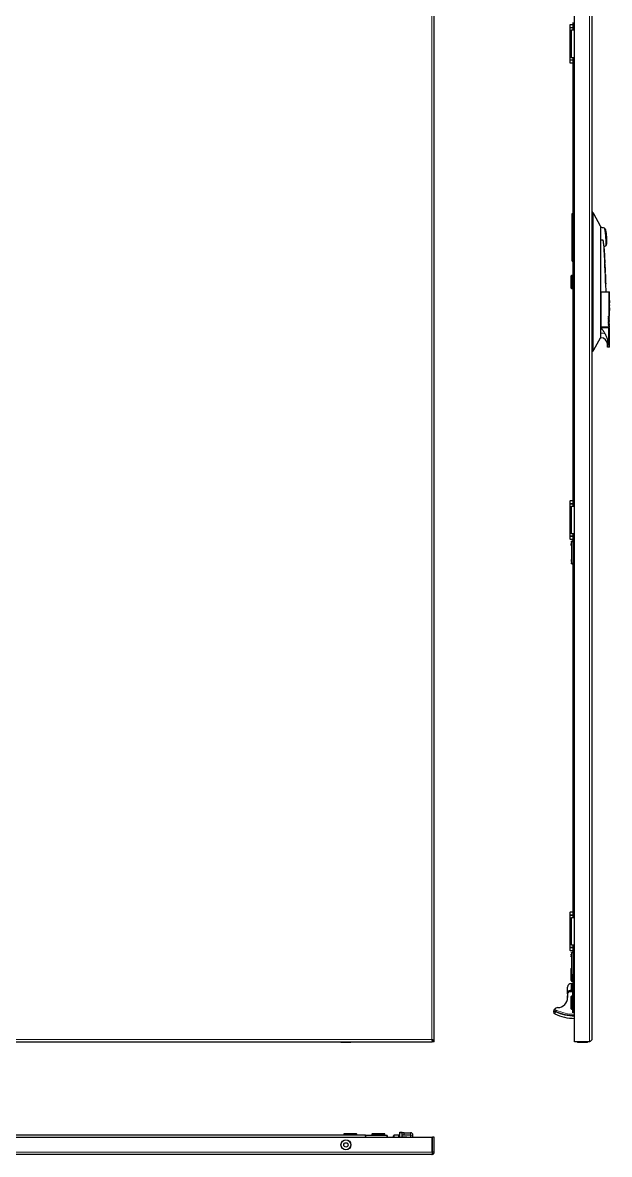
# Model space of a CAD drawing. Header units: millimetres. Extents: x -847 to 1903, y -1011 to 1043.
# Drawn here: x -141 to 537, y -991 to 316 of the extents above; entities that cross this region are included whole.
import ezdxf

# ---------------------------------------------------------------- set-up
doc = ezdxf.new("R2010")
doc.units = ezdxf.units.MM

msp = doc.modelspace()

# ---------------------------------------------------------------- linework, layer by layer
at = {"color": 8, "linetype": 'Continuous', "lineweight": 18}
for p, q in [((332.43, -858.33), (332.43, 891.47)), ((514.67, -860.93), (514.67, 894.07)), ((495.22, 310.27), (495.22, 310.57)), ((495.22, 307.57), (495.22, 310.27)), ((496.77, 275.57), (496.77, 307.57)), ((495.22, 272.87), (495.22, 275.57)), ((495.22, 272.57), (495.22, 272.87)), ((494.37, 93.57), (495.27, 93.57)), ((495.27, 93.57), (495.27, 95.57)), ((495.27, 42.57), (495.27, 93.57)), ((495.27, 93.57), (495.67, 93.57)), ((497.27, 93.77), (495.67, 93.77)), ((518.27, 91.57), (517.27, 91.57)), ((494.37, 42.57), (495.27, 42.57)), ((495.27, 40.57), (495.27, 42.57)), ((495.27, 42.57), (495.67, 42.57)), ((495.67, 42.37), (497.27, 42.37)), ((532.46, 32.55), (532.45, 32.55)), ((532.5, 31.58), (532.49, 31.58)), ((527.48, 5.07), (527.48, -35.43)), ((536.83, -22.93), (537.48, -22.93)), ((527.48, -42.46), (527.27, -42.46)), ((527.48, -47.93), (527.48, -42.46)), ((518.27, -58.43), (517.27, -58.43)), ((535.48, -55.93), (536.83, -55.93)), ((495.22, -239.73), (495.22, -239.43)), ((495.22, -242.43), (495.22, -239.73)), ((496.77, -274.43), (496.77, -242.43)), ((495.22, -277.13), (495.22, -274.43)), ((495.22, -277.43), (495.22, -277.13)), ((495.67, -283.43), (497.27, -283.43)), ((495.67, -308.43), (495.67, -283.43)), ((497.27, -308.43), (495.67, -308.43)), ((495.22, -714.73), (495.22, -714.43)), ((495.22, -717.43), (495.22, -714.73)), ((496.77, -749.43), (496.77, -717.43)), ((495.22, -752.13), (495.22, -749.43)), ((495.22, -752.43), (495.22, -752.13)), ((495.67, -758.43), (497.27, -758.43)), ((495.67, -783.43), (495.67, -758.43)), ((497.27, -783.43), (495.67, -783.43)), ((493.3, -801.28), (493.3, -793.78)), ((494.26, -793.78), (494.26, -801.28)), ((489.27, -797.78), (489.27, -797.78)), ((495.27, -803.28), (490.15, -803.28)), ((493.27, -801.78), (493.27, -801.28)), ((493.27, -801.28), (493.3, -801.28)), ((493.3, -801.78), (493.3, -801.28)), ((493.3, -801.28), (494.26, -801.28)), ((494.26, -801.28), (495.27, -801.28)), ((495.27, -801.23), (495.57, -801.23)), ((495.57, -800.93), (495.57, -801.23)), ((495.57, -801.23), (495.57, -825.63)), ((497.27, -801.23), (495.57, -801.23)), ((495.07, -819.83), (495.27, -819.83)), ((473.94, -823.67), (476.14, -824.58)), ((495.27, -825.63), (495.57, -825.63)), ((495.57, -825.63), (495.57, -825.93)), ((495.57, -825.63), (497.27, -825.63)), ((-656.37, -858.33), (332.43, -858.33)), ((227.28, -861.68), (238.78, -861.68)), ((500.52, -861.68), (512.02, -861.68)), ((297.98, -966.04), (295.48, -966.04)), ((307.48, -968.54), (307.48, -966.04)), ((255.83, -969.39), (255.53, -969.39)), ((255.83, -969.39), (255.83, -969.09)), ((280.23, -969.39), (255.83, -969.39)), ((255.83, -969.39), (255.83, -971.09)), ((264.66, -968.89), (264.66, -969.09)), ((280.23, -969.09), (280.23, -969.39)), ((280.23, -971.09), (280.23, -969.39)), ((280.53, -969.39), (280.23, -969.39)), ((288.58, -969.04), (288.58, -971.09)), ((294.23, -971.04), (294.23, -971.09)), ((307.98, -969.04), (310.48, -969.04)), ((332.73, -988.49), (-656.67, -988.49))]:
    msp.add_line(p, q, dxfattribs=at)
at = {"color": 7, "linetype": 'Continuous', "lineweight": 25}
for p, q in [((335.03, -860.93), (335.03, 894.07)), ((497.27, -860.93), (497.27, 894.07)), ((517.27, 891.47), (517.27, 94.07)), ((495.27, 316.07), (495.27, 307.57)), ((491.72, 313.07), (491.72, 311.07)), ((495.27, 313.57), (492.22, 313.57)), ((492.22, 310.57), (495.27, 310.57)), ((492.22, 310.57), (492.22, 310.27)), ((492.22, 272.87), (492.22, 310.27)), ((492.22, 310.27), (495.22, 310.27)), ((493.77, 307.57), (496.77, 307.57)), ((493.77, 275.57), (493.77, 307.57)), ((494.72, 310.57), (494.72, 310.27)), ((495.22, 310.27), (495.27, 310.27)), ((497.27, 307.57), (496.77, 307.57)), ((496.77, 275.57), (493.77, 275.57)), ((495.27, 275.57), (495.27, 95.57)), ((496.77, 275.57), (497.27, 275.57)), ((491.72, 272.07), (491.72, 270.07)), ((495.22, 272.87), (492.22, 272.87)), ((492.22, 272.87), (492.22, 272.57)), ((495.27, 272.57), (492.22, 272.57)), ((492.22, 269.57), (495.27, 269.57)), ((494.72, 272.87), (494.72, 272.57)), ((495.27, 272.87), (495.22, 272.87)), ((494.37, 95.57), (495.27, 95.57)), ((494.37, 93.57), (494.37, 95.57)), ((494.37, 42.57), (494.37, 93.57)), ((495.67, 95.17), (495.67, 93.57)), ((495.67, 94.77), (497.27, 94.77)), ((495.67, 93.57), (495.67, 42.57)), ((518.27, 97.07), (517.27, 97.07)), ((517.27, 94.07), (517.27, 91.57)), ((517.27, 91.57), (517.27, -58.43)), ((518.27, 91.57), (518.27, -58.43)), ((527.27, 81.07), (519.35, 95.16)), ((527.27, 81.07), (527.27, 75.6)), ((527.27, 75.6), (527.27, 68.07)), ((527.27, 68.07), (527.27, -34.93)), ((531.79, 48.4), (531.39, 57.59)), ((531.51, 54.37), (531.46, 54.75)), ((531.52, 54.37), (531.47, 54.75)), ((531.47, 54.75), (531.59, 51.59)), ((531.52, 54.08), (531.51, 54.37)), ((531.52, 54.37), (531.51, 54.37)), ((531.53, 54.08), (531.52, 54.37)), ((531.53, 54.08), (531.52, 54.08)), ((534.21, 60.01), (534.22, 60.2)), ((494.37, 40.57), (494.37, 42.57)), ((494.37, 40.57), (495.27, 40.57)), ((495.27, 40.57), (495.27, -242.43)), ((495.67, 42.57), (495.67, 40.97)), ((497.27, 41.37), (495.67, 41.37)), ((531.88, 46.31), (531.78, 48.4)), ((531.79, 48.39), (531.78, 48.39)), ((532.06, 42.4), (531.83, 46.2)), ((532.04, 42.8), (531.9, 45.9)), ((531.9, 44.5), (532.14, 40.51)), ((532.03, 42.8), (532.06, 42.4)), ((532.1, 41.14), (532.05, 42.4)), ((532.06, 42.4), (532.05, 42.4)), ((532.08, 40.51), (532.07, 40.51)), ((532.14, 40.51), (532.08, 40.51)), ((532.23, 38.29), (532.13, 40.51)), ((532.17, 38.29), (532.17, 38.3)), ((532.17, 38.29), (532.17, 38.29)), ((532.29, 37.03), (532.24, 38.29)), ((532.28, 37.02), (532.28, 37.03)), ((532.39, 34.57), (532.3, 36.71)), ((532.4, 34.57), (532.39, 34.57)), ((532.6, 30.02), (532.4, 34.6)), ((532.45, 32.55), (532.49, 31.58)), ((532.46, 32.55), (532.5, 31.58)), ((532.57, 30.02), (532.56, 30.02)), ((532.69, 27.65), (532.59, 30.02)), ((532.64, 27.65), (532.64, 27.65)), ((532.81, 25.19), (532.7, 27.66)), ((493.77, 24.07), (493.27, 23.57)), ((493.27, 16.57), (493.27, 23.57)), ((493.27, 9.57), (493.27, 16.57)), ((495.27, 24.07), (493.77, 24.07)), ((493.77, 24.07), (493.77, 16.57)), ((493.77, 16.57), (493.77, 9.07)), ((532.76, 25.95), (532.77, 25.95)), ((532.77, 25.95), (532.78, 25.95)), ((532.8, 25.42), (532.79, 25.57)), ((532.82, 25.02), (532.8, 25.3)), ((532.84, 23.72), (532.82, 23.72)), ((532.85, 23.72), (532.83, 23.72)), ((532.89, 23.25), (532.84, 24.5)), ((532.87, 22.93), (532.84, 23.72)), ((532.88, 22.93), (532.85, 23.72)), ((532.86, 22.93), (532.85, 22.93)), ((532.86, 22.93), (532.88, 22.93)), ((532.87, 23.75), (532.92, 22.65)), ((532.91, 22.94), (532.89, 23.25)), ((532.95, 22.04), (532.91, 22.84)), ((533, 20.81), (532.95, 22.04)), ((533.04, 20), (533.02, 20.28)), ((533.05, 19.75), (533.04, 19.89)), ((533.18, 16.69), (533.06, 19.36)), ((533.06, 19.28), (533.06, 19.28)), ((533.07, 19.28), (533.07, 19.28)), ((533.18, 15.22), (533.12, 16.67)), ((533.14, 16.68), (533.13, 16.68)), ((533.26, 14.57), (533.17, 16.69)), ((533.69, 5.07), (533.27, 14.57)), ((493.27, 9.57), (493.77, 9.07)), ((493.77, 9.07), (495.27, 9.07)), ((527.27, 5.07), (527.48, 5.07)), ((527.48, 5.07), (527.72, 5.07)), ((527.72, 5.07), (527.72, -35.43)), ((527.72, 5.07), (536.83, 5.07)), ((536.83, 5.07), (536.83, -22.93)), ((536.83, 5.07), (537.48, 5.07)), ((537.23, 0.07), (537.48, 0.07)), ((537.23, 0.07), (537.23, -9.69)), ((537.47, -1.88), (537.47, 0.07)), ((537.48, 0.07), (537.48, 5.07)), ((537.41, -9.69), (537.23, -9.69)), ((537.35, -1.88), (537.35, -7.74)), ((537.36, -1.88), (537.35, -1.88)), ((537.36, -7.74), (537.35, -7.74)), ((537.36, -1.88), (537.36, -7.74)), ((537.36, -1.88), (537.48, -1.88)), ((537.41, -7.74), (537.36, -7.74)), ((537.48, -2.86), (537.41, -2.86)), ((537.41, -2.86), (537.41, -7.74)), ((537.41, -9.69), (537.41, -12.62)), ((537.48, -12.62), (537.41, -12.62)), ((537.46, -4.81), (537.46, -7.74)), ((537.47, -4.81), (537.46, -4.81)), ((537.47, -7.74), (537.46, -7.74)), ((537.46, -9.69), (537.46, -10.67)), ((537.47, -9.69), (537.46, -9.69)), ((537.47, -10.67), (537.46, -10.67)), ((537.47, -4.81), (537.47, -2.86)), ((537.47, -4.81), (537.47, -7.74)), ((537.47, -4.81), (537.48, -4.81)), ((537.47, -9.69), (537.47, -7.74)), ((537.48, -7.74), (537.47, -7.74)), ((537.47, -9.69), (537.47, -10.67)), ((537.47, -9.69), (537.48, -9.69)), ((537.47, -12.62), (537.47, -10.67)), ((537.48, -10.67), (537.47, -10.67)), ((537.48, -2.86), (537.48, -1.88)), ((537.48, -7.74), (537.48, -4.81)), ((537.48, -10.67), (537.48, -9.69)), ((537.48, -13.49), (537.48, -12.62)), ((536.29, -23.03), (536.72, -23.03)), ((536.29, -24.43), (536.72, -24.43)), ((536.29, -25.83), (536.72, -25.83)), ((537.38, -23.03), (536.72, -23.03)), ((537.38, -24.43), (536.72, -24.43)), ((537.38, -25.83), (536.72, -25.83)), ((537.48, -24.33), (536.83, -24.33)), ((537.48, -25.73), (536.83, -25.73)), ((537.48, -24.33), (536.98, -23.03)), ((537.48, -25.73), (536.98, -24.43)), ((537.48, -27.13), (536.98, -25.83)), ((537.37, -13.49), (537.23, -13.49)), ((537.23, -13.49), (537.23, -16.46)), ((537.23, -16.46), (537.3, -16.46)), ((537.29, -13.99), (537.29, -14.79)), ((537.3, -13.99), (537.29, -13.99)), ((537.3, -14.79), (537.29, -14.79)), ((537.29, -15.28), (537.29, -16.46)), ((537.3, -15.28), (537.29, -15.28)), ((537.3, -13.99), (537.3, -14.79)), ((537.3, -13.99), (537.36, -13.99)), ((537.36, -14.79), (537.3, -14.79)), ((537.3, -15.28), (537.3, -16.46)), ((537.3, -15.28), (537.35, -15.28)), ((537.38, -16.46), (537.4, -16.46)), ((537.4, -15.02), (537.39, -15.02)), ((537.39, -16.46), (537.43, -16.46)), ((537.43, -14.33), (537.42, -14.33)), ((537.43, -15.67), (537.42, -15.67)), ((537.42, -16.03), (537.42, -16.04)), ((537.43, -16.03), (537.42, -16.03)), ((537.43, -16.04), (537.42, -16.04)), ((537.42, -16.37), (537.42, -16.46)), ((537.43, -16.37), (537.42, -16.37)), ((537.43, -16.03), (537.43, -16.04)), ((537.43, -16.37), (537.43, -16.46)), ((537.47, -13.49), (537.44, -16.46)), ((537.44, -16.46), (537.47, -16.46)), ((537.46, -15.36), (537.47, -14.09)), ((537.47, -15.36), (537.46, -15.36)), ((537.46, -16.46), (537.46, -15.85)), ((537.47, -15.85), (537.46, -15.85)), ((537.48, -13.49), (537.47, -13.49)), ((537.47, -15.36), (537.48, -14.09)), ((537.48, -14.09), (537.47, -14.09)), ((537.47, -15.85), (537.47, -15.03)), ((537.47, -15.36), (537.48, -15.36)), ((537.47, -15.85), (537.48, -15.85)), ((537.47, -16.46), (537.47, -15.85)), ((537.48, -14.12), (537.48, -13.49)), ((537.48, -14.09), (537.48, -15.36)), ((537.48, -22.93), (537.48, -15.85)), ((527.27, -34.93), (527.27, -35.93)), ((527.27, -35.43), (527.48, -35.43)), ((527.48, -35.93), (527.27, -35.93)), ((527.48, -35.43), (527.72, -35.43)), ((527.48, -35.93), (527.72, -35.93)), ((527.72, -35.43), (536.83, -35.43)), ((527.72, -35.93), (536.83, -35.93)), ((535.48, -35.93), (535.46, -35.43)), ((536.29, -27.23), (536.72, -27.23)), ((536.29, -28.63), (536.72, -28.63)), ((536.29, -30.03), (536.72, -30.03)), ((536.29, -31.43), (536.72, -31.43)), ((536.29, -32.83), (536.72, -32.83)), ((537.38, -27.23), (536.72, -27.23)), ((537.38, -28.63), (536.72, -28.63)), ((537.38, -30.03), (536.72, -30.03)), ((537.38, -31.43), (536.72, -31.43)), ((537.38, -32.83), (536.72, -32.83)), ((537.48, -27.13), (536.83, -27.13)), ((537.48, -28.53), (536.83, -28.53)), ((537.48, -29.93), (536.83, -29.93)), ((537.48, -31.33), (536.83, -31.33)), ((537.48, -32.73), (536.83, -32.73)), ((536.83, -34.13), (536.83, -35.43)), ((537.48, -34.13), (536.83, -34.13)), ((536.83, -35.43), (537.48, -35.43)), ((536.83, -55.93), (536.83, -35.93)), ((536.83, -35.93), (537.48, -35.93)), ((537.48, -28.53), (536.98, -27.23)), ((537.48, -29.93), (536.98, -28.63)), ((537.48, -31.33), (536.98, -30.03)), ((537.48, -32.73), (536.98, -31.43)), ((537.48, -34.13), (536.98, -32.83)), ((537.48, -35.43), (537.48, -34.13)), ((537.48, -58.93), (537.48, -35.93)), ((496.25, -49.65), (496.56, -49.73)), ((496.56, -50.83), (496.25, -50.91)), ((496.56, -48.28), (496.56, -48.36)), ((496.56, -49.73), (496.56, -50.83)), ((496.56, -52.2), (496.56, -52.28)), ((519.35, -62.01), (527.27, -47.93)), ((527.27, -42.46), (527.27, -47.93)), ((527.27, -47.93), (527.48, -47.93)), ((517.27, -58.43), (517.27, -60.93)), ((517.27, -60.93), (517.27, -858.33)), ((518.27, -63.93), (517.27, -63.93)), ((535.48, -55.93), (535.48, -52.84)), ((537.2, -58.93), (535.48, -58.93)), ((537.48, -58.93), (537.2, -58.93)), ((491.72, -236.93), (491.72, -238.93)), ((495.27, -236.43), (492.22, -236.43)), ((492.22, -239.43), (495.27, -239.43)), ((492.22, -239.43), (492.22, -239.73)), ((492.22, -277.13), (492.22, -239.73)), ((492.22, -239.73), (495.22, -239.73)), ((493.77, -274.43), (493.77, -242.43)), ((493.77, -242.43), (496.77, -242.43)), ((494.72, -239.43), (494.72, -239.73)), ((495.22, -239.73), (495.27, -239.73)), ((497.27, -242.43), (496.77, -242.43)), ((496.77, -274.43), (493.77, -274.43)), ((495.27, -274.43), (495.27, -282.93)), ((496.77, -274.43), (497.27, -274.43)), ((491.72, -277.93), (491.72, -279.93)), ((495.22, -277.13), (492.22, -277.13)), ((492.22, -277.13), (492.22, -277.43)), ((495.27, -277.43), (492.22, -277.43)), ((492.22, -280.43), (495.27, -280.43)), ((493.67, -283.43), (493.67, -308.43)), ((494.72, -277.13), (494.72, -277.43)), ((495.27, -277.13), (495.22, -277.13)), ((497.27, -282.93), (495.67, -282.93)), ((495.27, -308.93), (495.27, -717.43)), ((495.67, -308.93), (497.27, -308.93)), ((491.72, -711.93), (491.72, -713.93)), ((495.27, -711.43), (492.22, -711.43)), ((492.22, -714.43), (495.27, -714.43)), ((492.22, -714.43), (492.22, -714.73)), ((492.22, -752.13), (492.22, -714.73)), ((492.22, -714.73), (495.22, -714.73)), ((493.77, -717.43), (496.77, -717.43)), ((493.77, -749.43), (493.77, -717.43)), ((494.72, -714.43), (494.72, -714.73)), ((495.22, -714.73), (495.27, -714.73)), ((497.27, -717.43), (496.77, -717.43)), ((491.72, -752.93), (491.72, -754.93)), ((495.22, -752.13), (492.22, -752.13)), ((492.22, -752.13), (492.22, -752.43)), ((495.27, -752.43), (492.22, -752.43)), ((492.22, -755.43), (495.27, -755.43)), ((496.77, -749.43), (493.77, -749.43)), ((494.72, -752.13), (494.72, -752.43)), ((495.27, -752.13), (495.22, -752.13)), ((495.27, -749.43), (495.27, -757.93)), ((497.27, -757.93), (495.67, -757.93)), ((496.77, -749.43), (497.27, -749.43)), ((493.67, -758.43), (493.67, -783.43)), ((493.67, -776.03), (493.27, -776.43)), ((493.27, -783.43), (493.27, -776.43)), ((493.27, -790.43), (493.27, -783.43)), ((493.77, -783.43), (493.77, -790.93)), ((495.27, -783.93), (495.27, -800.93)), ((495.67, -783.93), (497.16, -783.93)), ((493.27, -790.43), (493.77, -790.93)), ((493.27, -793.78), (493.27, -793.78)), ((493.27, -793.78), (493.3, -793.78)), ((493.3, -793.78), (494.26, -793.78)), ((493.77, -790.93), (495.27, -790.93)), ((494.26, -793.78), (495.27, -793.78)), ((489.16, -807.93), (489.17, -807.93)), ((489.17, -806.11), (489.27, -806.11)), ((489.17, -806.24), (489.27, -806.24)), ((489.17, -806.24), (489.17, -807.8)), ((489.17, -807.8), (489.27, -807.8)), ((489.17, -807.93), (489.27, -807.93)), ((489.17, -808), (489.27, -808)), ((489.17, -808.13), (489.27, -808.13)), ((489.17, -809.13), (489.17, -808.13)), ((489.17, -809.63), (489.17, -809.13)), ((489.17, -809.13), (489.27, -809.13)), ((489.17, -809.63), (489.27, -809.63)), ((489.27, -803.72), (489.27, -797.78)), ((489.27, -803.72), (489.27, -797.78)), ((489.27, -805.78), (489.27, -803.72)), ((489.27, -805.78), (489.27, -810.03)), ((493.27, -801.78), (495.27, -801.78)), ((493.77, -808.43), (493.27, -808.93)), ((493.27, -815.93), (493.27, -808.93)), ((495.07, -808.43), (493.77, -808.43)), ((493.77, -808.43), (493.77, -815.93)), ((495.07, -805.58), (495.27, -805.58)), ((495.07, -808.54), (495.07, -805.58)), ((495.07, -810.53), (495.07, -808.54)), ((495.07, -808.54), (495.27, -808.54)), ((495.27, -800.93), (495.57, -800.93)), ((495.27, -825.63), (495.27, -801.23)), ((495.57, -800.93), (496.22, -800.93)), ((496.22, -800.93), (497.27, -800.93)), ((493.27, -822.93), (493.27, -815.93)), ((493.27, -822.93), (493.77, -823.43)), ((493.77, -815.93), (493.77, -823.43)), ((493.77, -823.43), (495.27, -823.43)), ((495.05, -811.97), (495.27, -811.97)), ((495.07, -815.13), (495.05, -815.13)), ((495.07, -810.53), (495.27, -810.53)), ((495.07, -811.88), (495.07, -810.53)), ((495.07, -811.88), (495.27, -811.88)), ((495.07, -813.54), (495.07, -812.14)), ((495.07, -813.54), (495.27, -813.54)), ((495.07, -814.59), (495.07, -813.54)), ((495.07, -814.59), (495.27, -814.59)), ((495.07, -816.46), (495.07, -814.59)), ((495.07, -816.46), (495.27, -816.46)), ((495.07, -817.26), (495.07, -816.46)), ((495.07, -817.26), (495.27, -817.26)), ((495.07, -821.07), (495.27, -821.07)), ((475.54, -825.96), (473.38, -825.07)), ((495.27, -827.58), (495.27, -825.63)), ((497.27, -827.58), (495.27, -827.58)), ((497.27, -825.93), (495.57, -825.93)), ((-656.67, -860.93), (332.73, -860.93)), ((227.28, -860.93), (227.28, -861.68)), ((238.53, -861.93), (227.53, -861.93)), ((238.78, -861.68), (238.78, -860.93)), ((332.73, -858.93), (332.73, -860.93)), ((335.03, -860.93), (333.03, -860.93)), ((514.67, -860.93), (497.27, -860.93)), ((500.52, -860.93), (500.52, -861.68)), ((511.77, -861.93), (500.77, -861.93)), ((512.02, -861.68), (512.02, -860.93)), ((231.03, -967.09), (230.53, -967.59)), ((231.03, -967.09), (245.03, -967.09)), ((245.53, -967.59), (245.03, -967.09)), ((263.53, -967.09), (263.03, -967.59)), ((263.53, -967.09), (277.53, -967.09)), ((278.03, -967.59), (277.53, -967.09)), ((295.48, -965.54), (297.98, -965.54)), ((295.48, -966.04), (295.48, -965.54)), ((295.48, -971.09), (295.48, -966.04)), ((297.98, -965.54), (297.98, -966.04)), ((297.98, -971.09), (297.98, -966.04)), ((298.48, -966.04), (297.98, -966.08)), ((300.48, -966.04), (298.48, -966.04)), ((300.48, -966.04), (307.48, -966.04)), ((300.48, -968.54), (300.48, -966.04)), ((-656.67, -971.09), (332.73, -971.09)), ((255.53, -969.09), (-579.47, -969.09)), ((230.53, -967.59), (230.53, -969.09)), ((245.53, -967.59), (230.53, -967.59)), ((245.53, -969.09), (245.53, -967.59)), ((255.53, -969.09), (255.53, -969.39)), ((255.53, -970.03), (255.53, -969.39)), ((255.53, -970.03), (255.53, -971.09)), ((255.83, -969.09), (280.23, -969.09)), ((260.18, -968.89), (260.18, -969.09)), ((260.18, -968.89), (260.53, -968.89)), ((260.53, -968.89), (260.53, -969.09)), ((260.53, -968.89), (260.78, -968.89)), ((260.78, -968.89), (260.78, -969.09)), ((260.78, -968.89), (260.89, -968.89)), ((260.89, -968.89), (260.89, -969.09)), ((261.92, -968.89), (261.92, -969.09)), ((261.92, -968.89), (262.57, -968.89)), ((262.59, -968.89), (262.59, -969.09)), ((262.59, -968.89), (262.92, -968.89)), ((262.92, -968.89), (262.92, -969.09)), ((263.03, -967.59), (263.03, -968.89)), ((278.03, -967.59), (263.03, -967.59)), ((266.24, -969.09), (266.24, -968.86)), ((266.38, -968.89), (267.16, -968.89)), ((267.16, -968.89), (267.16, -969.09)), ((267.16, -968.89), (267.95, -968.89)), ((267.95, -968.89), (267.95, -969.09)), ((267.95, -968.89), (268.44, -968.89)), ((268.44, -968.89), (268.44, -969.09)), ((268.44, -968.89), (269.83, -968.89)), ((269.47, -968.86), (269.47, -968.89)), ((269.83, -968.89), (269.83, -969.09)), ((269.83, -968.89), (270.88, -968.89)), ((270.88, -968.89), (270.88, -969.09)), ((271.92, -968.89), (271.92, -969.09)), ((271.92, -968.89), (273.89, -968.89)), ((273.89, -968.89), (273.89, -969.09)), ((273.89, -968.89), (275.88, -968.89)), ((275.88, -968.89), (275.88, -969.09)), ((278.03, -969.09), (278.03, -967.59)), ((280.53, -969.39), (280.53, -971.09)), ((287.98, -971.09), (287.98, -969.64)), ((293.98, -969.04), (288.58, -969.04)), ((293.98, -971.09), (293.98, -969.04)), ((295.48, -971.04), (294.23, -971.04)), ((303.42, -971.04), (297.98, -971.04)), ((298.48, -968.54), (300.48, -968.54)), ((300.48, -968.54), (307.48, -968.54)), ((303.47, -971.09), (303.42, -971.04)), ((303.42, -971.09), (303.42, -971.04)), ((307.98, -971.09), (307.98, -969.04)), ((310.48, -971.09), (310.48, -969.04)), ((332.73, -988.49), (332.73, -971.09)), ((335.03, -971.09), (333.03, -971.09)), ((333.03, -988.49), (333.03, -971.09)), ((335.03, -988.49), (335.03, -971.09)), ((332.43, -991.09), (-656.37, -991.09)), ((335.03, -988.49), (333.03, -988.49))]:
    msp.add_line(p, q, dxfattribs=at)
at = {"color": 7, "linetype": 'Continuous', "lineweight": 25, "flags": 128}
for points in [[(531.83, 46.2), (531.87, 45.25), (531.9, 44.5)], [(532.08, 40.51), (532.13, 39.27), (532.17, 38.29)], [(532.45, 31.89), (532.56, 29.52), (532.64, 27.65)], [(532.49, 31.58), (532.53, 30.7), (532.56, 30.02)], [(532.5, 31.58), (532.54, 30.7), (532.57, 30.02)], [(532.84, 23.07), (533.03, 18.67), (533.18, 15.22)], [(533.13, 16.68), (532.97, 20.18), (532.85, 22.93)], [(533.14, 16.68), (532.98, 20.18), (532.86, 22.93)], [(537.39, -15.76), (537.39, -15.94), (537.39, -16.08)], [(537.42, -16.03), (537.42, -15.83), (537.42, -15.67)], [(537.43, -16.03), (537.43, -15.83), (537.43, -15.67)], [(333.03, -977.59), (332.89, -977.34), (332.73, -977.07)], [(332.73, -986.11), (332.89, -985.84), (333.03, -985.59)]]:
    msp.add_lwpolyline(points, dxfattribs=at)
at = {"color": 8, "linetype": 'Continuous', "lineweight": 18, "flags": 128}
for points in [[(332.73, -977.66), (333.02, -978.25), (333.03, -978.27)], [(333.03, -984.9), (333.02, -984.92), (332.73, -985.51)]]:
    msp.add_lwpolyline(points, dxfattribs=at)
at = {"color": 7, "linetype": 'Continuous', "lineweight": 25}
for radius in [5.75, 2.5]:
    msp.add_circle((233.03, -980.09), radius, dxfattribs=at)
at = {"color": 8, "linetype": 'Continuous', "lineweight": 18}
msp.add_circle((233.03, -980.09), 5.5, dxfattribs=at)
at = {"color": 7, "linetype": 'Continuous', "lineweight": 25}
for centre, radius, start, end in [((492.22, 313.07), 0.5, 90, 180), ((492.22, 311.07), 0.5, 180, 270), ((492.22, 272.07), 0.5, 90, 180), ((492.22, 270.07), 0.5, 180, 270), ((495.27, 95.17), 0.4, 0, 90), ((527.27, 68.07), 11.4, 66.37549, 90), ((527.27, 68.07), 11.4, 291.36213, 301.71629), ((495.27, 40.97), 0.4, 270, 0), ((537.38, -22.93), 0.1, 270, 360), ((537.38, -24.33), 0.1, 270, 0), ((537.38, -25.73), 0.1, 270, 0), ((537.38, -27.13), 0.1, 270, 0), ((537.38, -28.53), 0.1, 270, 360), ((537.38, -29.93), 0.1, 270, 0), ((537.38, -31.33), 0.1, 270, 0), ((537.38, -32.73), 0.1, 270, 0), ((501.66, -50.27), 5.45, 159.42245, 173.41237), ((501.66, -50.28), 5.45, 186.58763, 200.57755), ((501.52, -50.28), 5.35, 142.60007, 158.09132), ((501.52, -50.28), 5.35, 201.90868, 217.39993), ((527.48, -55.93), 8, 0, 90), ((492.22, -236.93), 0.5, 90, 180), ((492.22, -238.93), 0.5, 180, 270), ((492.22, -277.93), 0.5, 90, 180), ((492.22, -279.93), 0.5, 180, 270), ((492.22, -711.93), 0.5, 90, 180), ((492.22, -713.93), 0.5, 180, 270), ((492.22, -752.93), 0.5, 90, 180), ((492.22, -754.93), 0.5, 180, 270), ((493.27, -797.78), 4, 90, 180), ((493.27, -797.78), 4, 90, 180), ((477.77, -810.03), 11.5, 270, 0), ((493.27, -805.78), 4, 141.31781, 180), ((495.57, -801.23), 0.3, 90, 180), ((477.77, -826.03), 4.5, 90, 148.43185), ((498.27, -775.88), 58.2, 245.70354, 269.01549), ((498.27, -775.88), 55, 245.58594, 268.9582), ((495.57, -825.63), 0.3, 180, 270), ((227.53, -861.68), 0.25, 180, 270), ((238.53, -861.68), 0.25, 270, 0), ((500.77, -861.68), 0.25, 180, 270), ((511.77, -861.68), 0.25, 270, 0), ((307.48, -969.04), 3, 0, 90), ((255.83, -969.39), 0.3, 90, 180), ((280.23, -969.39), 0.3, 0, 90), ((288.58, -969.64), 0.6, 90, 180), ((294.23, -970.79), 0.25, 180, 270), ((298.48, -969.04), 0.5, 90, 180), ((307.48, -969.04), 0.5, 360, 90), ((325.53, -981.59), 7.5, 343.7398, 16.2602)]:
    msp.add_arc(centre, radius, start, end, dxfattribs=at)
at = {"color": 8, "linetype": 'Continuous', "lineweight": 18}
for centre, radius, start, end in [((527.63, -54.52), 12.07, 66.28954, 90.71323), ((493.27, -805.78), 4.5, 90, 152.71955), ((493.77, -801.29), 0.491, 271.15589, 1.11103), ((498.27, -775.88), 55.65, 245.60841, 268.97035), ((498.27, -775.88), 53.5, 245.55903, 268.92899)]:
    msp.add_arc(centre, radius, start, end, dxfattribs=at)
at = {"color": 7, "linetype": 'Continuous', "lineweight": 25}
for points, knots in [([(518.27, 97.07), (518.27, 97.01), (518.27, 96.89), (518.27, 95.94), (518.27, 94.54), (518.27, 93), (518.27, 91.98), (518.27, 91.57)], [0, 0, 0, 0, 0.2146939, 0.4293877, 0.6440816, 0.8587754, 1, 1, 1, 1]), ([(519.35, 95.15), (519.16, 95.46), (518.8, 96.04), (518.45, 96.74), (518.28, 97.07)], [0, 0, 0, 0, 0.5253232, 1, 1, 1, 1]), ([(532.9, 77.31), (532.88, 77.37), (532.82, 77.55), (532.64, 77.86), (532.33, 78.23), (532.02, 78.4), (531.85, 78.49)], [0, 0, 0, 0, 0.1241525, 0.3416426, 0.6499736, 1, 1, 1, 1]), ([(532.98, 76.97), (532.97, 77), (532.96, 77.09), (533.05, 76.58), (533.25, 75.39), (533.59, 73.16), (533.9, 70.41), (534.14, 67.46), (534.25, 64.68), (534.27, 62.36), (534.24, 60.73), (534.21, 60.07), (534.21, 60.02), (534.21, 60.01)], [0, 0, 0, 0, 0.0304029, 0.0987685, 0.2060227, 0.3169243, 0.4297958, 0.5422701, 0.6521441, 0.7582201, 0.8609093, 0.9621672, 1, 1, 1, 1]), ([(531.37, 57.59), (531.37, 57.58), (531.38, 57.56), (531.13, 58.92), (530.81, 61.11), (530.52, 63.18), (530.45, 64.41), (530.21, 64.78), (530.14, 64.83), (530.08, 64.85), (529.95, 64.84), (529.51, 64.77), (528.58, 64.74), (527.77, 64.95), (527.29, 65.07)], [0, 0, 0, 0, 0.14208841, 0.36746336, 0.59156064, 0.73942606, 0.81330964, 0.82019129, 0.82561243, 0.82930256, 0.83304224, 0.84875727, 0.91187682, 1, 1, 1, 1]), ([(531.62, 51.65), (531.6, 52.09), (531.56, 52.96), (531.54, 53.71), (531.53, 54.08)], [0, 0, 0, 0, 0.5009634, 1, 1, 1, 1]), ([(533.27, 58.4), (533.35, 58.45), (533.57, 58.57), (533.82, 58.87), (534.03, 59.21), (534.13, 59.49), (534.17, 59.65), (534.18, 59.71)], [0, 0, 0, 0, 0.17470151, 0.45834159, 0.69638119, 0.88850071, 1, 1, 1, 1]), ([(531.59, 51.59), (531.62, 51), (531.67, 49.82), (531.76, 48.11), (531.84, 46.8), (531.89, 46.15), (531.9, 45.92), (531.9, 45.89), (531.9, 45.88)], [0, 0, 0, 0, 0.2502823, 0.4993933, 0.7487907, 0.8746994, 0.9372862, 1, 1, 1, 1]), ([(531.79, 48.39), (531.79, 48.4), (531.79, 48.44), (531.78, 48.7), (531.75, 49.05), (531.72, 49.64), (531.67, 50.52), (531.63, 51.27), (531.62, 51.65)], [0, 0, 0, 0, 0.1244159, 0.2483566, 0.3739824, 0.5001693, 0.7493996, 1, 1, 1, 1]), ([(532.29, 37), (532.29, 37.04), (532.29, 37.12), (532.29, 36.79), (532.3, 36.19), (532.32, 35.68), (532.32, 35.42)], [0, 0, 0, 0, 0.248736, 0.498686, 0.7481067, 1, 1, 1, 1]), ([(532.32, 35.42), (532.33, 35.15), (532.35, 34.6), (532.39, 33.4), (532.43, 32.49), (532.45, 31.89)], [0, 0, 0, 0, 0.249362, 0.4996719, 1, 1, 1, 1]), ([(532.39, 34.57), (532.39, 34.56), (532.39, 34.55), (532.39, 34.37), (532.39, 34.12), (532.4, 33.77), (532.42, 33.24), (532.44, 32.83), (532.45, 32.55)], [0, 0, 0, 0, 0.2494324, 0.37514, 0.4993561, 0.6234585, 0.749245, 1, 1, 1, 1]), ([(532.4, 34.57), (532.4, 34.56), (532.4, 34.55), (532.4, 34.37), (532.4, 34.12), (532.41, 33.77), (532.43, 33.24), (532.45, 32.83), (532.46, 32.55)], [0, 0, 0, 0, 0.2494324, 0.37514, 0.4993561, 0.6234585, 0.749245, 1, 1, 1, 1]), ([(532.79, 25.57), (532.79, 25.51), (532.8, 25.38), (532.81, 24.97), (532.83, 24.34), (532.86, 23.51), (532.89, 22.94), (532.9, 22.65)], [0, 0, 0, 0, 0.1246003, 0.2489765, 0.5004054, 0.7493329, 1, 1, 1, 1]), ([(532.91, 22.65), (532.89, 23.17), (532.86, 23.95), (532.82, 24.91), (532.81, 25.25), (532.8, 25.42)], [0, 0, 0, 0, 0.4989654, 0.74992197, 1, 1, 1, 1]), ([(532.92, 22.65), (532.9, 23.07), (532.87, 23.71), (532.84, 24.5), (532.82, 24.85), (532.82, 25.02)], [0, 0, 0, 0, 0.5014603, 0.750257, 1, 1, 1, 1]), ([(532.83, 23.72), (532.83, 23.71), (532.83, 23.69), (532.83, 23.54), (532.83, 23.36), (532.83, 23.2), (532.84, 23.11), (532.84, 23.07)], [0, 0, 0, 0, 0.2494454, 0.4989987, 0.7485105, 0.8738593, 1, 1, 1, 1]), ([(532.9, 22.65), (532.91, 22.37), (532.94, 21.81), (532.98, 20.99), (533.01, 20.37), (533.04, 19.95), (533.04, 19.82), (533.05, 19.75)], [0, 0, 0, 0, 0.24873067, 0.49737733, 0.75052803, 0.87523315, 1, 1, 1, 1]), ([(533.04, 19.89), (533.03, 20.06), (533.02, 20.41), (532.97, 21.36), (532.93, 22.13), (532.91, 22.65)], [0, 0, 0, 0, 0.2495753, 0.5008418, 1, 1, 1, 1]), ([(532.92, 22.65), (532.94, 22.27), (532.96, 21.8), (532.98, 21.37), (532.98, 21.29)], [0, 0, 0, 0, 0.8027863, 1, 1, 1, 1]), ([(533.02, 20.28), (533.02, 20.45), (533, 20.8), (532.97, 21.6), (532.94, 22.23), (532.92, 22.65)], [0, 0, 0, 0, 0.2508953, 0.500775, 1, 1, 1, 1]), ([(533.05, 19.71), (533.05, 19.65), (533.06, 19.46), (533.06, 19.36), (533.07, 19.28)], [0, 0, 0, 0, 0.33497063, 1, 1, 1, 1]), ([(533.18, 15.22), (533.18, 15.18), (533.19, 15.09), (533.2, 14.93), (533.21, 14.75), (533.22, 14.6), (533.23, 14.58), (533.23, 14.57)], [0, 0, 0, 0, 0.1253881, 0.2505914, 0.5001924, 0.7498055, 1, 1, 1, 1]), ([(536.82, -24.33), (536.73, -24.11), (536.6, -23.79), (536.42, -23.35), (536.33, -23.14), (536.29, -23.03)], [0, 0, 0, 0, 0.4999933, 0.7499958, 1, 1, 1, 1]), ([(536.82, -25.73), (536.73, -25.51), (536.6, -25.19), (536.42, -24.75), (536.33, -24.54), (536.29, -24.43)], [0, 0, 0, 0, 0.4999933, 0.7499958, 1, 1, 1, 1]), ([(536.82, -27.13), (536.73, -26.91), (536.6, -26.59), (536.42, -26.15), (536.33, -25.94), (536.29, -25.83)], [0, 0, 0, 0, 0.4999933, 0.7499958, 1, 1, 1, 1]), ([(536.72, -23.03), (536.73, -23.03), (536.76, -23.02), (536.8, -23), (536.82, -22.97), (536.82, -22.95), (536.83, -22.93), (536.83, -22.93)], [0, 0, 0, 0, 0.2956914, 0.5686867, 0.7598531, 0.9519121, 1, 1, 1, 1]), ([(536.72, -24.43), (536.73, -24.43), (536.76, -24.42), (536.8, -24.4), (536.82, -24.37), (536.82, -24.35), (536.83, -24.33), (536.83, -24.33)], [0, 0, 0, 0, 0.2956914, 0.5686867, 0.7598531, 0.9519121, 1, 1, 1, 1]), ([(536.72, -25.83), (536.73, -25.83), (536.76, -25.82), (536.8, -25.8), (536.82, -25.77), (536.82, -25.75), (536.83, -25.73), (536.83, -25.73)], [0, 0, 0, 0, 0.29569138, 0.56868667, 0.75985305, 0.95191208, 1, 1, 1, 1]), ([(537.35, -15.28), (537.36, -15.28), (537.37, -15.29), (537.38, -15.35), (537.38, -15.41), (537.39, -15.52), (537.39, -15.64), (537.39, -15.73), (537.39, -15.76)], [0, 0, 0, 0, 0.3623072, 0.4997618, 0.6038945, 0.7077513, 0.8881589, 1, 1, 1, 1]), ([(537.42, -14.33), (537.42, -14.25), (537.42, -14.1), (537.42, -13.88), (537.41, -13.72), (537.39, -13.51), (537.37, -13.5), (537.36, -13.49)], [0, 0, 0, 0, 0.125885, 0.2500023, 0.3752557, 0.5012371, 1, 1, 1, 1]), ([(537.36, -13.99), (537.37, -13.99), (537.38, -14), (537.39, -14.1), (537.39, -14.19), (537.39, -14.29), (537.39, -14.36), (537.39, -14.39)], [0, 0, 0, 0, 0.4647786, 0.6394977, 0.7667833, 0.8944855, 1, 1, 1, 1]), ([(537.39, -14.39), (537.39, -14.43), (537.39, -14.51), (537.39, -14.61), (537.39, -14.69), (537.38, -14.78), (537.37, -14.78), (537.36, -14.79)], [0, 0, 0, 0, 0.1448477, 0.2595538, 0.3741459, 0.5488424, 1, 1, 1, 1]), ([(537.43, -14.33), (537.43, -14.23), (537.43, -14.07), (537.42, -13.86), (537.42, -13.69), (537.4, -13.51), (537.38, -13.5), (537.37, -13.49)], [0, 0, 0, 0, 0.1491412, 0.264134, 0.3788516, 0.5602325, 1, 1, 1, 1]), ([(537.39, -15.02), (537.4, -15), (537.41, -14.95), (537.41, -14.83), (537.42, -14.7), (537.42, -14.54), (537.42, -14.41), (537.42, -14.33)], [0, 0, 0, 0, 0.2497832, 0.499064, 0.6242352, 0.7496528, 1, 1, 1, 1]), ([(537.42, -15.67), (537.42, -15.59), (537.41, -15.48), (537.41, -15.33), (537.41, -15.23), (537.41, -15.15), (537.4, -15.07), (537.4, -15.04), (537.39, -15.02)], [0, 0, 0, 0, 0.2503671, 0.3757454, 0.500635, 0.6256328, 0.7501265, 1, 1, 1, 1]), ([(537.39, -16.08), (537.39, -16.11), (537.39, -16.18), (537.39, -16.31), (537.39, -16.4), (537.39, -16.45), (537.39, -16.46)], [0, 0, 0, 0, 0.25613945, 0.51269783, 0.91902215, 1, 1, 1, 1]), ([(537.4, -15.02), (537.41, -14.99), (537.42, -14.94), (537.42, -14.77), (537.43, -14.58), (537.43, -14.42), (537.43, -14.34), (537.43, -14.33)], [0, 0, 0, 0, 0.3314728, 0.5464809, 0.7625261, 0.960277, 1, 1, 1, 1]), ([(537.43, -15.67), (537.43, -15.57), (537.42, -15.41), (537.42, -15.21), (537.41, -15.09), (537.41, -15.05), (537.4, -15.02)], [0, 0, 0, 0, 0.3364219, 0.5234602, 0.710673, 1, 1, 1, 1]), ([(537.42, -16.37), (537.42, -16.36), (537.42, -16.35), (537.42, -16.31), (537.42, -16.2), (537.42, -16.1), (537.42, -16.04)], [0, 0, 0, 0, 0.1253633, 0.25003164, 0.49967516, 1, 1, 1, 1]), ([(537.43, -16.37), (537.43, -16.36), (537.43, -16.33), (537.43, -16.25), (537.43, -16.15), (537.43, -16.07), (537.43, -16.04)], [0, 0, 0, 0, 0.2026304, 0.4204058, 0.7280078, 1, 1, 1, 1]), ([(527.27, -35.93), (527.27, -37.06), (527.27, -39.4), (527.27, -41.42), (527.27, -42.46)], [0, 0, 0, 0, 0.4843885, 1, 1, 1, 1]), ([(527.72, -35.93), (528.54, -37.17), (530.19, -39.66), (531.72, -42.21), (532.48, -43.48)], [0, 0, 0, 0, 0.499713, 1, 1, 1, 1]), ([(536.82, -28.53), (536.73, -28.31), (536.6, -27.99), (536.42, -27.55), (536.33, -27.34), (536.29, -27.23)], [0, 0, 0, 0, 0.4999933, 0.7499958, 1, 1, 1, 1]), ([(536.82, -29.93), (536.73, -29.71), (536.6, -29.39), (536.42, -28.95), (536.33, -28.74), (536.29, -28.63)], [0, 0, 0, 0, 0.49999327, 0.74999583, 1, 1, 1, 1]), ([(536.82, -31.33), (536.73, -31.11), (536.6, -30.79), (536.42, -30.35), (536.33, -30.14), (536.29, -30.03)], [0, 0, 0, 0, 0.4999933, 0.7499958, 1, 1, 1, 1]), ([(536.82, -32.73), (536.73, -32.51), (536.6, -32.19), (536.42, -31.75), (536.33, -31.54), (536.29, -31.43)], [0, 0, 0, 0, 0.4999933, 0.7499958, 1, 1, 1, 1]), ([(536.82, -34.13), (536.73, -33.91), (536.6, -33.59), (536.42, -33.15), (536.33, -32.94), (536.29, -32.83)], [0, 0, 0, 0, 0.4999933, 0.7499958, 1, 1, 1, 1]), ([(536.72, -27.23), (536.73, -27.23), (536.76, -27.22), (536.8, -27.2), (536.82, -27.17), (536.82, -27.15), (536.83, -27.13), (536.83, -27.13)], [0, 0, 0, 0, 0.29569138, 0.56868667, 0.75985305, 0.95191208, 1, 1, 1, 1]), ([(536.72, -28.63), (536.73, -28.63), (536.76, -28.62), (536.8, -28.6), (536.82, -28.57), (536.82, -28.55), (536.83, -28.53), (536.83, -28.53)], [0, 0, 0, 0, 0.2956914, 0.5686867, 0.7598531, 0.9519121, 1, 1, 1, 1]), ([(536.72, -30.03), (536.73, -30.03), (536.76, -30.02), (536.8, -30), (536.82, -29.97), (536.82, -29.95), (536.83, -29.93), (536.83, -29.93)], [0, 0, 0, 0, 0.2956914, 0.5686867, 0.7598531, 0.9519121, 1, 1, 1, 1]), ([(536.72, -31.43), (536.73, -31.43), (536.76, -31.42), (536.8, -31.4), (536.82, -31.37), (536.82, -31.35), (536.83, -31.33), (536.83, -31.33)], [0, 0, 0, 0, 0.2956914, 0.5686867, 0.7598531, 0.9519121, 1, 1, 1, 1]), ([(536.72, -32.83), (536.73, -32.83), (536.76, -32.82), (536.8, -32.8), (536.82, -32.77), (536.82, -32.75), (536.83, -32.73), (536.83, -32.73)], [0, 0, 0, 0, 0.2956914, 0.5686867, 0.7598531, 0.9519121, 1, 1, 1, 1]), ([(532.48, -43.48), (533.09, -44.65), (534.33, -47.02), (535.34, -50.22), (535.45, -52.22), (535.48, -52.84)], [0, 0, 0, 0, 0.4010146, 0.8123709, 1, 1, 1, 1]), ([(518.27, -58.43), (518.27, -59.05), (518.27, -60.28), (518.27, -61.93), (518.27, -63.18), (518.27, -63.83), (518.27, -63.9), (518.27, -63.93)], [0, 0, 0, 0, 0.2146898, 0.4293796, 0.6440728, 0.8587666, 1, 1, 1, 1]), ([(518.28, -63.93), (518.45, -63.6), (518.8, -62.9), (519.16, -62.32), (519.35, -62.02)], [0, 0, 0, 0, 0.4745904, 1, 1, 1, 1]), ([(535.48, -58.93), (535.48, -58.89), (535.48, -58.82), (535.48, -58.21), (535.48, -57.34), (535.48, -56.52), (535.48, -56.06), (535.48, -55.93)], [0, 0, 0, 0, 0.2441944, 0.4889806, 0.7166564, 0.9231563, 1, 1, 1, 1]), ([(536.83, -55.93), (536.83, -56.23), (536.84, -56.82), (536.9, -57.61), (536.98, -58.28), (537.08, -58.77), (537.16, -58.92), (537.2, -58.93), (537.2, -58.93)], [0, 0, 0, 0, 0.1698955, 0.3393802, 0.5190387, 0.7268484, 0.9704723, 1, 1, 1, 1]), ([(493.37, -285.43), (493.37, -285.37), (493.37, -285.29), (493.37, -285.2), (493.37, -285.11), (493.37, -284.98), (493.37, -284.95), (493.37, -284.93)], [0, 0, 0, 0, 0.12469266, 0.18718223, 0.24977336, 0.50003944, 1, 1, 1, 1]), ([(493.37, -285.63), (493.37, -285.63), (493.37, -285.63), (493.37, -285.62), (493.37, -285.61), (493.37, -285.58), (493.37, -285.54), (493.37, -285.5), (493.37, -285.46), (493.37, -285.44), (493.37, -285.43)], [0, 0, 0, 0, 0.1288253, 0.1801694, 0.2433966, 0.3698599, 0.4998642, 0.7496495, 0.8434763, 1, 1, 1, 1]), ([(493.37, -287.14), (493.37, -287.07), (493.37, -286.91), (493.37, -286.69), (493.37, -286.51), (493.37, -286.34), (493.37, -286.24), (493.37, -286.23), (493.37, -286.22)], [0, 0, 0, 0, 0.1250486, 0.2498861, 0.3708558, 0.4998199, 0.7496086, 1, 1, 1, 1]), ([(493.37, -287.99), (493.37, -287.98), (493.37, -287.97), (493.37, -287.88), (493.37, -287.79), (493.37, -287.66), (493.37, -287.45), (493.37, -287.26), (493.37, -287.14)], [0, 0, 0, 0, 0.25007, 0.3791813, 0.5004993, 0.6241696, 0.7508424, 1, 1, 1, 1]), ([(493.37, -303.87), (493.37, -303.88), (493.37, -303.89), (493.37, -303.97), (493.37, -304.07), (493.37, -304.2), (493.37, -304.41), (493.37, -304.59), (493.37, -304.71)], [0, 0, 0, 0, 0.2500695, 0.3795588, 0.5004992, 0.6245563, 0.7508428, 1, 1, 1, 1]), ([(493.37, -304.71), (493.37, -304.75), (493.37, -304.83), (493.37, -304.99), (493.37, -305.17), (493.37, -305.35), (493.37, -305.51), (493.37, -305.62), (493.37, -305.63), (493.37, -305.63)], [0, 0, 0, 0, 0.0626366, 0.1252782, 0.2500723, 0.3748405, 0.4999941, 0.7496958, 1, 1, 1, 1]), ([(493.37, -306.22), (493.37, -306.22), (493.37, -306.23), (493.37, -306.24), (493.37, -306.25), (493.37, -306.27), (493.37, -306.33), (493.37, -306.39), (493.37, -306.43)], [0, 0, 0, 0, 0.1310705, 0.1824367, 0.2437962, 0.3713877, 0.5004416, 1, 1, 1, 1]), ([(493.37, -306.43), (493.37, -306.46), (493.37, -306.51), (493.37, -306.59), (493.37, -306.66), (493.37, -306.75), (493.37, -306.88), (493.37, -306.91), (493.37, -306.93)], [0, 0, 0, 0, 0.0626863, 0.1251726, 0.1876279, 0.2501847, 0.5003136, 1, 1, 1, 1]), ([(493.37, -760.43), (493.37, -760.37), (493.37, -760.29), (493.37, -760.2), (493.37, -760.11), (493.37, -759.98), (493.37, -759.95), (493.37, -759.93)], [0, 0, 0, 0, 0.1246927, 0.1871822, 0.2497734, 0.5000394, 1, 1, 1, 1]), ([(493.37, -760.63), (493.37, -760.63), (493.37, -760.63), (493.37, -760.62), (493.37, -760.61), (493.37, -760.58), (493.37, -760.54), (493.37, -760.5), (493.37, -760.46), (493.37, -760.44), (493.37, -760.43)], [0, 0, 0, 0, 0.1288253, 0.1801694, 0.2433966, 0.3698599, 0.4998642, 0.7496495, 0.8434763, 1, 1, 1, 1]), ([(493.37, -762.14), (493.37, -762.07), (493.37, -761.91), (493.37, -761.69), (493.37, -761.51), (493.37, -761.34), (493.37, -761.24), (493.37, -761.23), (493.37, -761.22)], [0, 0, 0, 0, 0.12504855, 0.2498861, 0.37085579, 0.49981991, 0.74960864, 1, 1, 1, 1]), ([(493.37, -762.99), (493.37, -762.98), (493.37, -762.97), (493.37, -762.88), (493.37, -762.79), (493.37, -762.66), (493.37, -762.45), (493.37, -762.26), (493.37, -762.14)], [0, 0, 0, 0, 0.25007, 0.3791813, 0.5004993, 0.6241696, 0.7508424, 1, 1, 1, 1]), ([(493.37, -778.87), (493.37, -778.88), (493.37, -778.89), (493.37, -778.97), (493.37, -779.07), (493.37, -779.2), (493.37, -779.41), (493.37, -779.59), (493.37, -779.71)], [0, 0, 0, 0, 0.2500695, 0.3795588, 0.5004992, 0.6245563, 0.7508428, 1, 1, 1, 1]), ([(493.37, -779.71), (493.37, -779.75), (493.37, -779.83), (493.37, -779.99), (493.37, -780.17), (493.37, -780.35), (493.37, -780.51), (493.37, -780.62), (493.37, -780.63), (493.37, -780.63)], [0, 0, 0, 0, 0.06263661, 0.12527825, 0.25007232, 0.37484052, 0.49999408, 0.74969583, 1, 1, 1, 1]), ([(493.37, -781.22), (493.37, -781.22), (493.37, -781.23), (493.37, -781.24), (493.37, -781.25), (493.37, -781.27), (493.37, -781.33), (493.37, -781.39), (493.37, -781.43)], [0, 0, 0, 0, 0.1310705, 0.1824367, 0.2437962, 0.3713877, 0.5004416, 1, 1, 1, 1]), ([(493.37, -781.43), (493.37, -781.46), (493.37, -781.51), (493.37, -781.59), (493.37, -781.66), (493.37, -781.75), (493.37, -781.88), (493.37, -781.91), (493.37, -781.93)], [0, 0, 0, 0, 0.0626863, 0.1251726, 0.1876279, 0.2501847, 0.5003136, 1, 1, 1, 1]), ([(489.17, -806.11), (489.17, -806.11), (489.17, -806.11), (489.17, -806.14), (489.17, -806.19), (489.17, -806.23), (489.17, -806.24)], [0, 0, 0, 0, 0.2808356, 0.55925, 0.7791823, 1, 1, 1, 1]), ([(489.17, -807.8), (489.17, -807.82), (489.17, -807.85), (489.17, -807.9), (489.17, -807.93), (489.17, -807.93), (489.17, -807.93)], [0, 0, 0, 0, 0.2809531, 0.5593907, 0.7790729, 1, 1, 1, 1]), ([(489.17, -807.86), (489.17, -807.89), (489.17, -807.93), (489.17, -808), (489.17, -808), (489.17, -808)], [0, 0, 0, 0, 0.280801, 0.5596212, 1, 1, 1, 1]), ([(489.27, -805.71), (489.27, -805.71), (489.27, -805.71), (489.27, -805.7), (489.27, -805.68), (489.27, -805.6), (489.27, -805.27), (489.27, -804.64), (489.27, -804.04), (489.27, -803.72)], [0, 0, 0, 0, 0.0016702, 0.0038887, 0.0095313, 0.0343611, 0.1327508, 0.5262135, 1, 1, 1, 1]), ([(490.15, -803.28), (490.32, -803.09), (490.75, -802.62), (491.69, -802.04), (492.58, -801.8), (493.16, -801.78), (493.27, -801.78), (493.27, -801.78)], [0, 0, 0, 0, 0.1941403, 0.4852754, 0.8987792, 0.9967692, 1, 1, 1, 1]), ([(495.07, -819.83), (495.07, -819.46), (495.07, -818.76), (495.07, -817.91), (495.07, -817.46), (495.07, -817.43)], [0, 0, 0, 0, 0.5224374, 0.9756494, 1, 1, 1, 1]), ([(495.07, -821.07), (495.07, -820.89), (495.07, -820.55), (495.07, -820.06), (495.07, -819.83)], [0, 0, 0, 0, 0.5367999, 1, 1, 1, 1]), ([(474.32, -828.91), (474.29, -828.89), (474.21, -828.79), (473.75, -828.15), (473.23, -826.96), (473.3, -825.79), (473.33, -825.3)], [0, 0, 0, 0, 0.1016514, 0.3451277, 0.7290479, 1, 1, 1, 1]), ([(473.38, -825.07), (473.37, -825.12), (473.35, -825.19), (473.33, -825.28), (473.33, -825.3)], [0, 0, 0, 0, 0.7894027, 1, 1, 1, 1]), ([(475.29, -826.56), (475.29, -826.56), (475.29, -826.55), (475.29, -826.54), (475.27, -826.51), (475.16, -826.41), (474.66, -826.09), (474.02, -825.72), (473.48, -825.39), (473.33, -825.3)], [0, 0, 0, 0, 0.00374818, 0.00869792, 0.01827524, 0.05474073, 0.19917685, 0.77457764, 1, 1, 1, 1]), ([(473.38, -825.07), (473.38, -825.05), (473.39, -825.02), (473.45, -824.77), (473.57, -824.41), (473.74, -824.02), (473.88, -823.77), (473.94, -823.67)], [0, 0, 0, 0, 0.2129003, 0.4257071, 0.6406126, 0.8533821, 1, 1, 1, 1]), ([(474.32, -828.91), (474.33, -828.87), (474.37, -828.78), (474.61, -828.21), (474.94, -827.42), (475.2, -826.79), (475.29, -826.56)], [0, 0, 0, 0, 0.2373508, 0.5299542, 0.8303306, 1, 1, 1, 1]), ([(475.54, -825.96), (475.55, -825.95), (475.56, -825.92), (475.66, -825.68), (475.81, -825.33), (475.98, -824.95), (476.09, -824.7), (476.13, -824.6), (476.14, -824.58)], [0, 0, 0, 0, 0.2146349, 0.4292693, 0.6439174, 0.8585946, 0.982146, 1, 1, 1, 1]), ([(335.03, -860.93), (335.03, -860.71), (334.96, -860.5), (334.7, -860.06), (334.51, -859.85), (334.03, -859.41), (333.74, -859.2), (333.11, -858.76), (332.77, -858.55), (332.43, -858.33)], [0, 0, 0, 0, 0.25, 0.25, 0.5, 0.5, 0.75, 0.75, 1, 1, 1, 1]), ([(332.43, -858.33), (332.48, -858.49), (332.53, -858.64), (332.63, -858.86), (332.68, -858.93), (332.73, -858.93)], [0, 0, 0, 0, 0.5, 0.5, 1, 1, 1, 1]), ([(332.43, -858.33), (332.45, -858.67), (332.48, -859.01), (332.53, -859.64), (332.55, -859.93), (332.6, -860.41), (332.63, -860.6), (332.68, -860.86), (332.7, -860.93), (332.73, -860.93)], [0, 0, 0, 0, 0.25, 0.25, 0.5, 0.5, 0.75, 0.75, 1, 1, 1, 1]), ([(333.03, -860.93), (333.03, -860.5), (332.96, -860.06), (332.74, -859.2), (332.59, -858.76), (332.43, -858.33)], [0, 0, 0, 0, 0.5, 0.5, 1, 1, 1, 1]), ([(517.27, -858.33), (517.27, -858.55), (517.2, -858.76), (516.94, -859.2), (516.75, -859.41), (516.27, -859.85), (515.98, -860.06), (515.35, -860.5), (515.01, -860.71), (514.67, -860.93)], [0, 0, 0, 0, 0.25, 0.25, 0.5, 0.5, 0.75, 0.75, 1, 1, 1, 1]), ([(260.89, -968.89), (261.03, -968.89), (261.29, -968.89), (261.72, -968.89), (261.92, -968.89)], [0, 0, 0, 0, 0.5476433, 1, 1, 1, 1]), ([(262.92, -968.89), (263.26, -968.89), (263.89, -968.89), (264.42, -968.89), (264.66, -968.89)], [0, 0, 0, 0, 0.5367999, 1, 1, 1, 1]), ([(264.66, -968.89), (264.98, -968.89), (265.59, -968.89), (266.16, -968.89), (266.19, -968.89), (266.2, -968.89)], [0, 0, 0, 0, 0.4156784, 0.7762775, 1, 1, 1, 1]), ([(271.05, -968.89), (271.09, -968.89), (271.38, -968.89), (271.67, -968.89), (271.92, -968.89)], [0, 0, 0, 0, 0.1394984, 1, 1, 1, 1]), ([(332.43, -989.09), (332.59, -989.09), (332.74, -989.02), (332.96, -988.8), (333.03, -988.64), (333.03, -988.49)], [0, 0, 0, 0, 0.5, 0.5, 1, 1, 1, 1]), ([(332.43, -991.09), (332.6, -991.09), (332.77, -991.07), (333.1, -991), (333.27, -990.95), (333.58, -990.82), (333.73, -990.74), (334.01, -990.55), (334.15, -990.44), (334.39, -990.2), (334.5, -990.07), (334.68, -989.79), (334.77, -989.64), (334.96, -989.16), (335.03, -988.83), (335.03, -988.49)], [0, 0, 0, 0, 0.125, 0.125, 0.25, 0.25, 0.375, 0.375, 0.5, 0.5, 0.625, 0.625, 0.75, 0.75, 1, 1, 1, 1]), ([(332.73, -988.49), (332.7, -988.83), (332.68, -989.17), (332.63, -989.8), (332.6, -990.09), (332.55, -990.57), (332.53, -990.76), (332.48, -991.02), (332.45, -991.09), (332.43, -991.09)], [0, 0, 0, 0, 0.25, 0.25, 0.5, 0.5, 0.75, 0.75, 1, 1, 1, 1])]:
    msp.add_open_spline(points, degree=3, knots=knots, dxfattribs=at)
at = {"color": 8, "linetype": 'Continuous', "lineweight": 18}
for points, knots in [([(533.27, 58.37), (533.27, 58.39), (533.27, 58.45), (533.29, 59.22), (533.33, 61.14), (533.31, 63.89), (533.17, 67.18), (532.9, 70.68), (532.52, 73.94), (532.13, 76.58), (531.89, 77.98), (531.78, 78.57), (531.8, 78.46), (531.8, 78.43)], [0, 0, 0, 0, 0.0382874, 0.1405502, 0.2435704, 0.3491252, 0.4577705, 0.5687665, 0.6805223, 0.7911508, 0.8990494, 0.9681599, 1, 1, 1, 1]), ([(527.48, -42.46), (527.48, -42.46), (527.48, -42.37), (527.48, -41.78), (527.48, -40.63), (527.48, -38.93), (527.48, -37.34), (527.48, -36.33), (527.48, -35.93)], [0, 0, 0, 0, 0.0000085, 0.0461342, 0.3061289, 0.5665281, 0.8267007, 1, 1, 1, 1])]:
    msp.add_open_spline(points, degree=3, knots=knots, dxfattribs=at)
at = {"color": 7, "linetype": 'Continuous', "lineweight": 25}
for points in [[(493.67, -283.43), (493.68, -283.36), (493.69, -283.23), (493.81, -283.07), (493.98, -282.95), (494.11, -282.94), (494.17, -282.93)], [(495.67, -282.93), (495.48, -282.93), (495.08, -282.93), (494.59, -282.93), (494.24, -282.93), (494.19, -282.93), (494.17, -282.93)], [(494.17, -308.93), (494.11, -308.92), (493.98, -308.91), (493.81, -308.79), (493.69, -308.63), (493.68, -308.49), (493.67, -308.43)], [(494.17, -308.93), (494.19, -308.93), (494.24, -308.93), (494.59, -308.93), (495.08, -308.93), (495.48, -308.93), (495.67, -308.93)], [(493.67, -758.43), (493.68, -758.36), (493.69, -758.23), (493.81, -758.07), (493.98, -757.95), (494.11, -757.94), (494.17, -757.93)], [(495.67, -757.93), (495.48, -757.93), (495.08, -757.93), (494.59, -757.93), (494.24, -757.93), (494.19, -757.93), (494.17, -757.93)], [(494.17, -783.93), (494.11, -783.92), (493.98, -783.91), (493.81, -783.79), (493.69, -783.63), (493.68, -783.49), (493.67, -783.43)], [(494.17, -783.93), (494.19, -783.93), (494.24, -783.93), (494.59, -783.93), (495.08, -783.93), (495.48, -783.93), (495.67, -783.93)]]:
    msp.add_open_spline(points, degree=3, dxfattribs=at)
at = {"color": 8, "linetype": 'Continuous', "lineweight": 18}
for points in [[(495.67, -283.43), (495.41, -283.43), (494.89, -283.43), (494.23, -283.43), (493.76, -283.43), (493.7, -283.43), (493.67, -283.43)], [(495.67, -282.93), (495.67, -282.94), (495.67, -282.95), (495.67, -283.07), (495.67, -283.23), (495.67, -283.36), (495.67, -283.43)], [(493.67, -308.43), (493.7, -308.43), (493.76, -308.43), (494.23, -308.43), (494.89, -308.43), (495.41, -308.43), (495.67, -308.43)], [(495.67, -308.43), (495.67, -308.49), (495.67, -308.63), (495.67, -308.79), (495.67, -308.91), (495.67, -308.92), (495.67, -308.93)], [(495.67, -757.93), (495.67, -757.94), (495.67, -757.95), (495.67, -758.07), (495.67, -758.23), (495.67, -758.36), (495.67, -758.43)], [(495.67, -758.43), (495.41, -758.43), (494.89, -758.43), (494.23, -758.43), (493.76, -758.43), (493.7, -758.43), (493.67, -758.43)], [(493.67, -783.43), (493.7, -783.43), (493.76, -783.43), (494.23, -783.43), (494.89, -783.43), (495.41, -783.43), (495.67, -783.43)], [(495.67, -783.43), (495.67, -783.49), (495.67, -783.63), (495.67, -783.79), (495.67, -783.91), (495.67, -783.92), (495.67, -783.93)]]:
    msp.add_open_spline(points, degree=3, dxfattribs=at)

doc.saveas('drawing.dxf')
